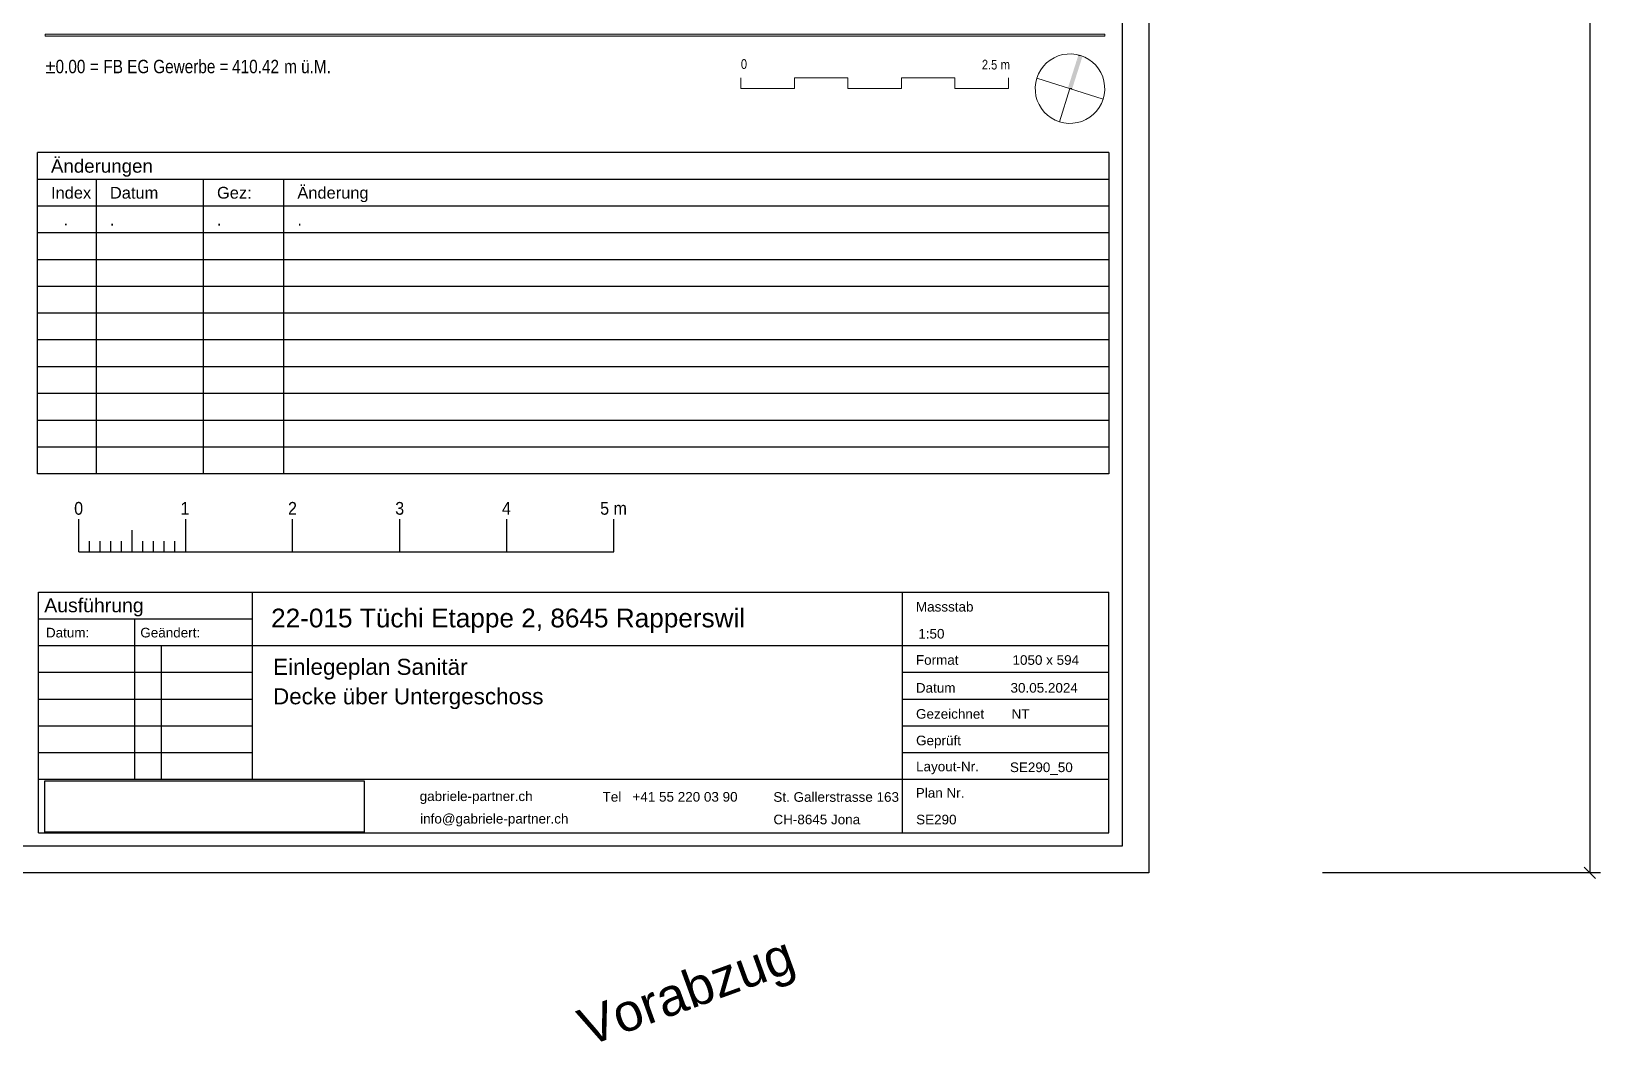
# Model space of a CAD drawing. Extents: x 885 to 2021, y 330 to 1122.
# Drawn here: x 1727.5 to 2020.8, y 330.4 to 519.3 of the extents above; entities that cross this region are included whole.
import ezdxf

# ---------------------------------------------------------------- set-up
doc = ezdxf.new("R2010")
doc.units = 0
doc.layers.get('0').update_dxf_attribs({"lineweight": 25})
doc.layers.add('800 Plankopf', color=7, linetype='Continuous', lineweight=25)
doc.layers.add('P11_Plankopf_Ausführung_AF_4_800 Plankopf', color=7, linetype='Continuous', lineweight=25)
for name, color, linetype, lineweight, true_color in [('GP_Kopf', 7, 'Continuous', 25, 0xffff80), ('GP_Plankopf', 7, 'Continuous', 25, 0xffff80), ('GP_Änderungsindex', 7, 'Continuous', 25, 0xffff80)]:
    doc.layers.add(name, color=color, linetype=linetype, lineweight=lineweight, true_color=true_color)
doc.styles.get("Standard").update_dxf_attribs({"font": 'arial.ttf'})
picture_1 = doc.add_image_def('image1.jpg', size_in_pixel=(3583, 577))

# ---------------------------------------------------------------- blocks, each defined once
blk = doc.blocks.new('Polygon-A0T8DIMLAL', base_point=(891.37, 366.97))
at = {"color": 0, "linetype": 'ByBlock', "lineweight": -2, "ltscale": 0.25}
for p, q in [((1931.37, 951.03), (1931.37, 366.97)), ((1931.37, 366.97), (891.37, 366.97))]:
    blk.add_line(p, q, dxfattribs=at)
blk = doc.blocks.new('Polygon-A0T8DIMNAL', base_point=(886.37, 361.97))
at = {"color": 0, "linetype": 'ByBlock', "lineweight": -2, "ltscale": 0.25}
for p, q in [((1936.37, 955.97), (1936.37, 361.97)), ((1936.37, 361.97), (886.37, 361.97))]:
    blk.add_line(p, q, dxfattribs=at)
blk = doc.blocks.new('Maß-A0T8DIMPAL', base_point=(1968.8, 360.91))
at = {"color": 0, "linetype": 'ByBlock', "lineweight": -2, "ltscale": 0.25}
for p, q in [((2018.8, 955.97), (2018.8, 361.97)), ((2020.8, 361.97), (1968.8, 361.97)), ((2019.86, 360.91), (2017.74, 363.03))]:
    blk.add_line(p, q, dxfattribs=at)
blk = doc.blocks.new('Blockreferenz-A0T8DIMTAL', base_point=(1728.87, 369.47))
at = {"color": 0, "linetype": 'ByBlock', "lineweight": -2, "ltscale": 0.25}
for p, q in [((1728.87, 369.47), (1728.87, 414.47)), ((1728.87, 414.47), (1928.87, 414.47)), ((1768.87, 379.47), (1768.87, 414.47)), ((1890.33, 369.47), (1890.33, 414.47)), ((1928.87, 369.47), (1928.87, 414.47)), ((1728.87, 409.47), (1768.87, 409.47)), ((1746.87, 379.47), (1746.87, 409.47)), ((1728.87, 404.47), (1928.87, 404.47)), ((1751.87, 379.47), (1751.87, 404.47)), ((1728.87, 399.47), (1768.87, 399.47)), ((1890.33, 399.47), (1928.87, 399.47)), ((1728.87, 394.47), (1768.87, 394.47)), ((1890.33, 394.47), (1928.87, 394.47)), ((1728.87, 389.47), (1768.87, 389.47)), ((1890.33, 389.47), (1928.87, 389.47)), ((1728.87, 384.47), (1768.87, 384.47)), ((1890.33, 384.47), (1928.87, 384.47)), ((1728.87, 379.47), (1928.87, 379.47)), ((1728.87, 369.47), (1928.87, 369.47))]:
    blk.add_line(p, q, dxfattribs=at)
at = {"color": 1, "lineweight": -2, "true_color": 0xff0000, "insert": (1729.94, 413.3), "char_height": 2.6, "attachment_point": 1}
blk.add_mtext('{\\fArial;Ausführung}', dxfattribs=at)
at = {"color": 0, "lineweight": -2, "attachment_point": 1}
for s, insert, char_height in [('{\\fArial;22-015 Tüchi Etappe 2, 8645 Rapperswil}', (1772.33, 411.37), 3.5), ('{\\fArial;Massstab}', (1892.84, 412.62), 1.8), ('{\\fArial;Datum:}', (1730.25, 407.79), 1.8), ('{\\fArial;Geändert:}', (1747.89, 407.79), 1.8), ('{\\fArial;1:50}', (1893.28, 407.58), 1.8), ('{\\fArial;Einlegeplan Sanitär}', (1772.71, 402), 3), ('{\\fArial;Format}', (1892.84, 402.68), 1.8), ('{\\fArial;1050 x 594}', (1910.89, 402.67), 1.8), ('{\\fArial;Decke über Untergeschoss}', (1772.69, 396.49), 3), ('{\\fArial;Datum}', (1892.83, 397.47), 1.8), ('{\\fArial;30.05.2024}', (1910.52, 397.47), 1.8), ('{\\fArial;Gezeichnet}', (1892.86, 392.6), 1.8), ('{\\fArial;NT}', (1910.72, 392.58), 1.8), ('{\\fArial;Geprüft}', (1892.87, 387.63), 1.8), ('{\\fArial;Layout-Nr.}', (1892.87, 382.77), 1.8), ('{\\fArial;SE290_50}', (1910.41, 382.62), 1.8), ('{\\fArial;gabriele-partner.ch}', (1800.1, 377.21), 1.8), ('{\\fArial;Tel   +41 55 220 03 90}', (1834.28, 377.1), 1.8), ('{\\fArial;St. Gallerstrasse 163}', (1866.2, 377.07), 1.8), ('{\\fArial;Plan Nr.}', (1892.82, 377.84), 1.8), ('{\\fArial;info@gabriele-partner.ch}', (1800.19, 373.01), 1.8), ('{\\fArial;CH-8645 Jona}', (1866.21, 372.87), 1.8), ('{\\fArial;SE290}', (1892.88, 372.85), 1.8)]:
    blk.add_mtext(s, dxfattribs=dict(at, insert=insert, char_height=char_height))
at = {"color": 0, "linetype": 'ByBlock', "lineweight": -2, "ltscale": 0.25}
image = blk.add_image(picture_1, insert=(1730.02, 369.59), size_in_units=(59.68, 9.61), rotation=0, dxfattribs=at)
image.dxf.flags = 7
blk = doc.blocks.new('Blockreferenz-A0T8DIN7AL', base_point=(1728.69, 436.55))
at = {"color": 0, "linetype": 'ByBlock', "lineweight": -2, "ltscale": 0.25}
for p, q in [((1728.69, 436.55), (1728.69, 496.61)), ((1928.87, 496.61), (1728.69, 496.61)), ((1928.87, 496.61), (1928.87, 436.55)), ((1928.87, 491.6), (1728.69, 491.6)), ((1739.7, 436.55), (1739.7, 491.6)), ((1759.72, 436.55), (1759.72, 491.6)), ((1774.73, 436.55), (1774.73, 491.6)), ((1928.87, 486.6), (1728.69, 486.6)), ((1928.87, 481.59), (1728.69, 481.59)), ((1928.87, 476.59), (1728.69, 476.59)), ((1928.87, 471.58), (1728.69, 471.58)), ((1928.87, 466.58), (1728.69, 466.58)), ((1928.87, 461.58), (1728.69, 461.58)), ((1928.87, 456.57), (1728.69, 456.57)), ((1928.87, 451.57), (1728.69, 451.57)), ((1928.87, 446.56), (1728.69, 446.56)), ((1928.87, 441.56), (1728.69, 441.56)), ((1928.87, 436.55), (1728.69, 436.55))]:
    blk.add_line(p, q, dxfattribs=at)
at = {"color": 0, "lineweight": -2, "insert": (1731.19, 495.35), "char_height": 2.5022, "attachment_point": 1}
blk.add_mtext('{\\fArial;Änderungen}', dxfattribs=at)
at = {"color": 0, "linetype": 'ByBlock', "lineweight": -2, "ltscale": 0.25, "char_height": 2.1972, "attachment_point": 1}
for s, insert in [('{\\fArial;Index}', (1731.2, 490.2)), ('{\\fArial;Datum}', (1742.21, 490.2)), ('{\\fArial;Gez:}', (1762.22, 490.2)), ('{\\fArial;Änderung}', (1777.24, 490.2))]:
    blk.add_mtext(s, dxfattribs=dict(at, insert=insert))
blk = doc.blocks.new('Referenz-A0T8DITAAL', base_point=(1729.78, 502.06))
at = {"layer": '800 Plankopf', "color": 0, "linetype": 'Continuous', "lineweight": 13, "ltscale": 0.0169}
for p, q in [((1917.25, 513.36), (1916.66, 512.75)), ((1917.92, 513.89), (1917.25, 513.36)), ((1918.65, 514.33), (1917.92, 513.89)), ((1919.42, 514.67), (1918.65, 514.33)), ((1920.24, 514.91), (1919.42, 514.67)), ((1921.08, 515.03), (1920.24, 514.91)), ((1921.93, 515.05), (1921.08, 515.03)), ((1922.78, 514.96), (1921.93, 515.05)), ((1923.6, 514.75), (1922.78, 514.96)), ((1924.39, 514.44), (1923.6, 514.75)), ((1925.14, 514.03), (1924.39, 514.44)), ((1925.82, 513.53), (1925.14, 514.03)), ((1926.44, 512.94), (1925.82, 513.53)), ((1915.44, 510.53), (1915.23, 509.7)), ((1915.75, 511.32), (1915.44, 510.53)), ((1916.16, 512.06), (1915.75, 511.32)), ((1916.66, 512.75), (1916.16, 512.06)), ((1926.97, 512.27), (1926.44, 512.94)), ((1927.41, 511.55), (1926.97, 512.27)), ((1927.75, 510.77), (1927.41, 511.55)), ((1927.98, 509.95), (1927.75, 510.77)), ((1915.23, 509.7), (1915.14, 508.86)), ((1915.14, 508.86), (1915.16, 508.01)), ((1915.16, 508.01), (1915.28, 507.17)), ((1927.83, 506.59), (1928.03, 507.41)), ((1928.11, 509.11), (1927.98, 509.95)), ((1928.03, 507.41), (1928.13, 508.26)), ((1928.13, 508.26), (1928.11, 509.11)), ((1915.28, 507.17), (1915.52, 506.35)), ((1915.52, 506.35), (1915.86, 505.57)), ((1915.86, 505.57), (1916.3, 504.84)), ((1916.3, 504.84), (1916.83, 504.18)), ((1926.6, 504.37), (1927.11, 505.05)), ((1927.11, 505.05), (1927.52, 505.8)), ((1927.52, 505.8), (1927.83, 506.59)), ((1916.83, 504.18), (1917.44, 503.59)), ((1917.44, 503.59), (1918.13, 503.08)), ((1918.13, 503.08), (1918.87, 502.67)), ((1918.87, 502.67), (1919.66, 502.36)), ((1919.66, 502.36), (1920.49, 502.16)), ((1920.49, 502.16), (1921.34, 502.06)), ((1921.34, 502.06), (1922.19, 502.08)), ((1922.19, 502.08), (1923.03, 502.21)), ((1923.03, 502.21), (1923.84, 502.44)), ((1923.84, 502.44), (1924.62, 502.79)), ((1924.62, 502.79), (1925.35, 503.23)), ((1925.35, 503.23), (1926.01, 503.76)), ((1926.01, 503.76), (1926.6, 504.37))]:
    blk.add_line(p, q, dxfattribs=at)
at = {"layer": '800 Plankopf', "color": 0, "lineweight": 13}
for p, q in [((1860.13, 508.56), (1860.13, 510.56)), ((1870.13, 510.56), (1880.13, 510.56)), ((1870.13, 508.56), (1870.13, 510.56)), ((1880.13, 508.56), (1880.13, 510.56)), ((1890.13, 508.56), (1890.13, 510.56)), ((1890.13, 510.56), (1900.13, 510.56)), ((1900.13, 508.56), (1900.13, 510.56)), ((1910.13, 510.56), (1910.13, 508.56)), ((1927.83, 506.59), (1915.44, 510.53)), ((1860.13, 508.56), (1870.13, 508.56)), ((1880.13, 508.56), (1890.13, 508.56)), ((1900.13, 508.56), (1910.13, 508.56)), ((1919.66, 502.36), (1921.63, 508.56))]:
    blk.add_line(p, q, dxfattribs=at)
at = {"layer": '800 Plankopf', "color": 0, "linetype": 'Continuous', "lineweight": 0, "ltscale": 0.0169}
for points in [[(1922.06, 508.68), (1921.25, 508.68), (1923.22, 514.87)], [(1922.01, 508.44), (1923.98, 514.63), (1923.18, 514.63)], [(1923.98, 514.63), (1923.18, 514.63), (1923.22, 514.87)], [(1922.01, 508.44), (1922.06, 508.68), (1921.25, 508.68)]]:
    blk.add_solid(points, dxfattribs=at)
at = {"layer": 'P11_Plankopf_Ausführung_AF_4_800 Plankopf', "color": 0, "linetype": 'Continuous', "lineweight": 13, "ltscale": 16.9}
for p, q in [((1730.13, 518.76), (1730.13, 518.36)), ((1928.13, 518.76), (1730.13, 518.76)), ((1730.13, 518.36), (1928.13, 518.36)), ((1928.13, 518.36), (1928.13, 518.76))]:
    blk.add_line(p, q, dxfattribs=at)
at = {"layer": 'P11_Plankopf_Ausführung_AF_4_800 Plankopf', "color": 0, "linetype": 'Continuous', "lineweight": 0, "ltscale": 0.0169}
for points in [[(1730.13, 518.36), (1928.13, 518.36), (1730.13, 518.76)], [(1928.13, 518.36), (1928.13, 518.76), (1730.13, 518.76)]]:
    blk.add_solid(points, dxfattribs=at)
at = {"layer": '800 Plankopf', "color": 0, "linetype": 'Continuous', "lineweight": 13, "ltscale": 0.0169, "char_height": 1.8, "attachment_point": 1}
for s, insert in [('{\\fArial Narrow;0}', (1860.13, 514.05)), ('{\\fArial Narrow;2.5}', (1905.17, 513.94)), ('{\\fArial Narrow;m}', (1908.69, 513.94))]:
    blk.add_mtext(s, dxfattribs=dict(at, insert=insert))
at = {"layer": 'P11_Plankopf_Ausführung_AF_4_800 Plankopf', "color": 0, "linetype": 'Continuous', "lineweight": 13, "ltscale": 0.0169, "char_height": 2.5, "attachment_point": 1}
for s, insert in [('{\\fArial Narrow;±0.00}', (1730.13, 513.94)), ('{\\fArial Narrow;=}', (1738.44, 513.94)), ('{\\fArial Narrow;FB}', (1740.99, 513.94)), ('{\\fArial Narrow;EG}', (1745.43, 513.94)), ('{\\fArial Narrow;Gewerbe}', (1750.3, 513.94)), ('{\\fArial Narrow;=}', (1762.71, 513.94)), ('{\\fArial Narrow;410.42}', (1765.05, 513.94)), ('{\\fArial Narrow;m}', (1774.77, 513.94)), ('{\\fArial Narrow;ü.M.}', (1777.94, 513.94))]:
    blk.add_mtext(s, dxfattribs=dict(at, insert=insert))

msp = doc.modelspace()

# ---------------------------------------------------------------- linework, layer by layer
at = {"layer": 'GP_Plankopf', "ltscale": 0.25}
for p, q in [((1736.37, 421.97), (1736.37, 428.09)), ((1746.37, 421.97), (1746.37, 426.03)), ((1756.37, 421.97), (1756.37, 428.09)), ((1776.36, 421.97), (1776.36, 428.09)), ((1796.37, 421.97), (1796.37, 428.09)), ((1816.37, 421.97), (1816.37, 428.09)), ((1836.37, 421.97), (1836.37, 428.09)), ((1738.37, 421.97), (1738.37, 424)), ((1740.37, 421.97), (1740.37, 424)), ((1742.37, 421.97), (1742.37, 424)), ((1744.37, 421.97), (1744.37, 424)), ((1748.37, 421.97), (1748.37, 424)), ((1750.37, 421.97), (1750.37, 424)), ((1752.37, 421.97), (1752.37, 424)), ((1754.37, 421.97), (1754.37, 424)), ((1736.37, 421.97), (1836.37, 421.97))]:
    msp.add_line(p, q, dxfattribs=at)

# ---------------------------------------------------------------- block references
at = {"color": 8, "lineweight": 25, "ltscale": 0.25, "true_color": 0x808080}
msp.add_blockref('Referenz-A0T8DITAAL', (1729.78, 502.06), dxfattribs=at)
at = {"layer": 'GP_Kopf', "ltscale": 0.25}
for name, p in [('Maß-A0T8DIMPAL', (1968.8, 360.91)), ('Polygon-A0T8DIMNAL', (886.37, 361.97)), ('Polygon-A0T8DIMLAL', (891.37, 366.97))]:
    msp.add_blockref(name, p, dxfattribs=at)
at = {"layer": 'GP_Plankopf', "ltscale": 0.25}
msp.add_blockref('Blockreferenz-A0T8DIMTAL', (1728.87, 369.47), dxfattribs=at)
at = {"layer": 'GP_Änderungsindex', "ltscale": 0.25}
msp.add_blockref('Blockreferenz-A0T8DIN7AL', (1728.69, 436.55), dxfattribs=at)

# ---------------------------------------------------------------- texts
at = {"layer": 'GP_Plankopf', "ltscale": 0.25, "char_height": 2.3862, "attachment_point": 2, "line_spacing_factor": 1.257238}
for s, insert in [('{\\W0.9;\\fArial;0}', (1736.36, 431.31)), ('{\\W0.9;\\fArial;1}', (1756.24, 431.31)), ('{\\W0.9;\\fArial;2}', (1776.33, 431.31)), ('{\\W0.9;\\fArial;3}', (1796.36, 431.31)), ('{\\W0.9;\\fArial;4}', (1816.31, 431.31)), ('{\\W0.9;\\fArial;5 m}', (1836.33, 431.31))]:
    msp.add_mtext(s, dxfattribs=dict(at, insert=insert))
at = {"layer": 'GP_Plankopf', "color": 1, "ltscale": 0.25, "true_color": 0xff0000, "insert": (1829.05, 336.07), "char_height": 7, "attachment_point": 1, "rotation": 20, "line_spacing_factor": 1.257238}
msp.add_mtext('{\\fArial;Vorabzug}', dxfattribs=at)
at = {"layer": 'GP_Änderungsindex', "ltscale": 0.25, "char_height": 2.1972, "line_spacing_factor": 0.942928}
for insert, attachment_point in [((1733.95, 485.19), 2), ((1742.21, 485.15), 1), ((1762.22, 485.15), 1), ((1777.24, 485.15), 1)]:
    msp.add_mtext('{\\fArial;.}', dxfattribs=dict(at, insert=insert, attachment_point=attachment_point))

doc.saveas('drawing.dxf')
